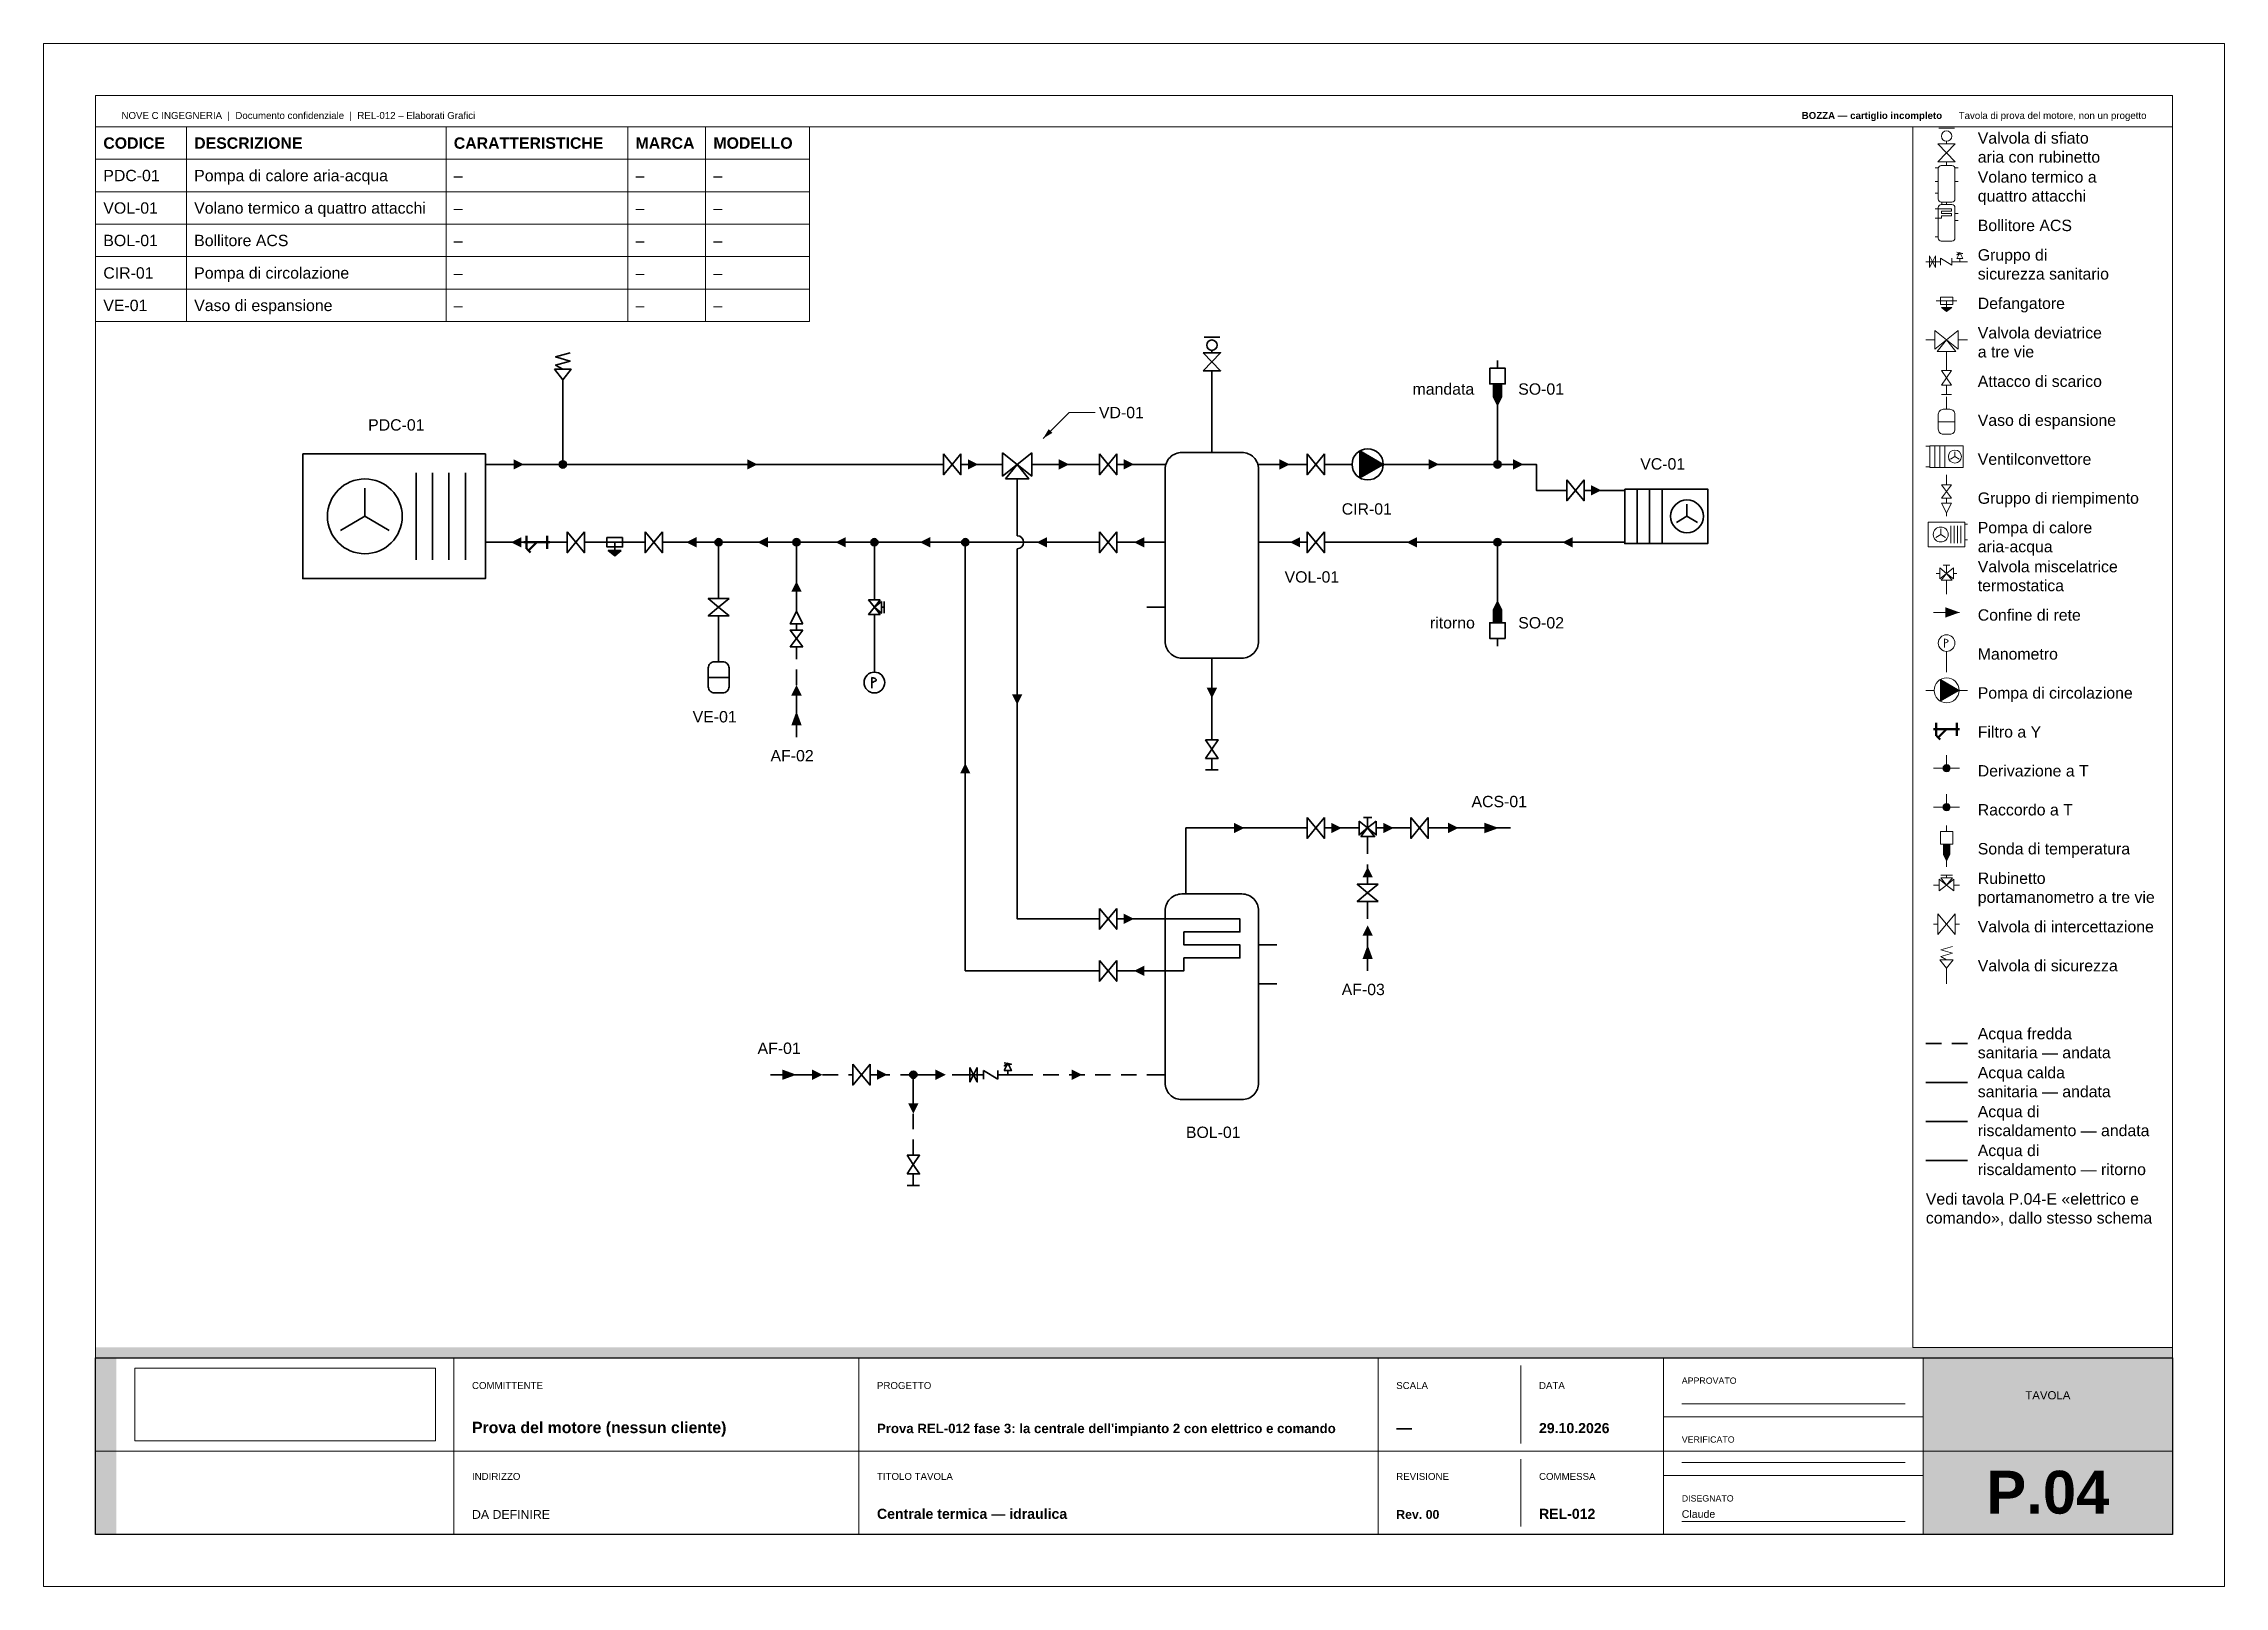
# Paper-space layout 'A3' of a CAD drawing. Header units: millimetres. Extents: x 0 to 420, y 0 to 297.
# The model-space entities are those that its viewports show. They can reach past a viewport. Long polylines and large blocks are cut down to what shows.
import ezdxf
from ezdxf.enums import TextEntityAlignment as Align

# ---------------------------------------------------------------- set-up
doc = ezdxf.new("R2010")
doc.units = ezdxf.units.MM
doc.linetypes.add('NOVEC_TRATTO_3_2', pattern=[5, 3, -2])
doc.layers.add('G-ANNO-NPLT', color=7, linetype='Continuous', lineweight=18, plot=False)
for name, color, linetype, lineweight in [('G-ANNO-TTLB', 7, 'Continuous', 18), ('M-ANNO-IDEN', 7, 'Continuous', 18), ('M-ANNO-LEGN', 7, 'Continuous', 18), ('M-ANNO-SCHD', 7, 'Continuous', 18), ('M-DIAG-EQPM', 7, 'Continuous', 35)]:
    doc.layers.add(name, color=color, linetype=linetype, lineweight=lineweight)
for name, color, linetype, lineweight, true_color in [('M-HWTR-RETN', 142, 'Continuous', 35, 0x2471a3), ('M-HWTR-SPLY', 22, 'Continuous', 35, 0xc0392b), ('P-DOMW-CPIP', 161, 'NOVEC_TRATTO_3_2', 35, 0x5dade2), ('P-DOMW-HPIP', 30, 'Continuous', 35, 0xd68910)]:
    doc.layers.add(name, color=color, linetype=linetype, lineweight=lineweight, true_color=true_color)
doc.styles.add('NOVEC_ARIAL', font='arial.ttf')
doc.styles.add('NOVEC_ARIAL_GRASSETTO', font='arialbd.ttf')
picture_1 = doc.add_image_def('image1.jpg', size_in_pixel=(2961, 716))

# ---------------------------------------------------------------- blocks, each defined once
blk = doc.blocks.new('NoveC_FlowArrow')
h = blk.add_hatch(color=0)
h.dxf.hatch_style = 1
h.paths.add_polyline_path([(0, 0), (-2, 1), (-2, -1)])
blk = doc.blocks.new('NoveC_HeatPumpAirWater')
at = {"color": 0, "linetype": 'Continuous', "lineweight": -2}
for p, q in [((24.224, -6.6), (24.224, -23.4)), ((27.392, -6.6), (27.392, -23.4)), ((30.56, -6.6), (30.56, -23.4)), ((33.728, -6.6), (33.728, -23.4)), ((40, -5), (37.6, -5)), ((14.368, -15), (14.368, -9.6)), ((14.368, -15), (9.688, -17.736)), ((14.368, -15), (19.048, -17.736)), ((40, -20), (37.6, -20))]:
    blk.add_line(p, q, dxfattribs=at)
blk.add_lwpolyline([(2.4, -3), (37.6, -3), (37.6, -27), (2.4, -27)], close=True, dxfattribs=at)
blk.add_circle((14.368, -15), 7.2, dxfattribs=at)
blk = doc.blocks.new('NoveC_TeeBranch')
at = {"linetype": 'Continuous', "lineweight": -2}
h = blk.add_hatch(color=0, dxfattribs=at)
h.dxf.hatch_style = 1
h.paths.add_polyline_path([(1.8, -2.5, 1), (3.2, -2.5, 1)])
at = {"color": 0, "linetype": 'Continuous', "lineweight": -2}
for p, q in [((2.5, 0), (2.5, -2.5)), ((0, -2.5), (5, -2.5))]:
    blk.add_line(p, q, dxfattribs=at)
blk.add_circle((2.5, -2.5), 0.7, dxfattribs=at)
blk = doc.blocks.new('NoveC_NetworkBoundary')
at = {"color": 0, "linetype": 'Continuous', "lineweight": -2}
blk.add_line((0, -2.5), (5, -2.5), dxfattribs=at)
blk = doc.blocks.new('NoveC_DrainConnection')
at = {"color": 0, "linetype": 'Continuous', "lineweight": -2}
for p, q in [((2.5, 0), (2.5, -3)), ((2.5, -6.6), (2.5, -8.8)), ((1.3, -8.8), (3.7, -8.8))]:
    blk.add_line(p, q, dxfattribs=at)
for points in [[(1.3, -3), (3.7, -3), (2.5, -4.8)], [(1.3, -6.6), (3.7, -6.6), (2.5, -4.8)]]:
    blk.add_lwpolyline(points, close=True, dxfattribs=at)
blk = doc.blocks.new('NoveC_DhwCylinder')
at = {"color": 0, "linetype": 'Continuous', "lineweight": -2}
for p, q in [((7.5, 0), (7.5, -2.7)), ((25, -12.5), (21.5, -12.5)), ((25, -20), (21.5, -20)), ((0, -37.5), (3.5, -37.5))]:
    blk.add_line(p, q, dxfattribs=at)
blk.add_lwpolyline([(6.74, -2.7), (18.26, -2.7, -0.414214), (21.5, -5.94), (21.5, -39.06, -0.414214), (18.26, -42.3), (6.74, -42.3, -0.414214), (3.5, -39.06), (3.5, -5.94, -0.414214)], format="xyb", close=True, dxfattribs=at)
blk.add_lwpolyline([(0, -7.5), (7.1, -7.5), (17.9, -7.5), (17.9, -10), (7.1, -10), (7.1, -12.5), (17.9, -12.5), (17.9, -15), (7.1, -15), (7.1, -17.5), (0, -17.5)], dxfattribs=at)
blk = doc.blocks.new('NoveC_MixingValveThermostatic')
at = {"color": 0, "linetype": 'Continuous', "lineweight": -2}
for p, q in [((1.7, -3), (3.3, -3)), ((2.5, -5), (2.5, -3)), ((0, -5), (0.85, -5)), ((2.5, -6.65), (2.5, -10)), ((4.15, -5), (5, -5))]:
    blk.add_line(p, q, dxfattribs=at)
for points in [[(0.85, -3.68), (0.85, -6.32), (2.5, -5)], [(4.15, -3.68), (4.15, -6.32), (2.5, -5)], [(1.18, -6.65), (3.82, -6.65), (2.5, -5)]]:
    blk.add_lwpolyline(points, close=True, dxfattribs=at)
blk = doc.blocks.new('NoveC_BufferFourPort')
at = {"color": 0, "linetype": 'Continuous', "lineweight": -2}
for p, q in [((12.5, 0), (12.5, -2.7)), ((0, -5), (3.5, -5)), ((25, -5), (21.5, -5)), ((0, -20), (3.5, -20)), ((25, -20), (21.5, -20)), ((0, -32.5), (3.5, -32.5)), ((12.5, -45), (12.5, -42.3))]:
    blk.add_line(p, q, dxfattribs=at)
blk.add_lwpolyline([(6.74, -2.7), (18.26, -2.7, -0.414214), (21.5, -5.94), (21.5, -39.06, -0.414214), (18.26, -42.3), (6.74, -42.3, -0.414214), (3.5, -39.06), (3.5, -5.94, -0.414214)], format="xyb", close=True, dxfattribs=at)
blk = doc.blocks.new('NoveC_AirVentWithValve')
at = {"color": 0, "linetype": 'Continuous', "lineweight": -2}
for p, q in [((1, -0.525), (4, -0.525)), ((2.5, -3.05), (2.5, -3.525)), ((2.5, -6.975), (2.5, -7.5))]:
    blk.add_line(p, q, dxfattribs=at)
for points in [[(0.8333, -3.525), (4.1667, -3.525), (2.5, -5.25)], [(0.8333, -6.975), (4.1667, -6.975), (2.5, -5.25)]]:
    blk.add_lwpolyline(points, close=True, dxfattribs=at)
blk.add_circle((2.5, -2.05), 1, dxfattribs=at)
blk = doc.blocks.new('NoveC_FanCoil')
at = {"color": 0, "linetype": 'Continuous', "lineweight": -2}
for p, q in [((0, -2.5), (2, -2.5)), ((4.4, -2.25), (4.4, -12.75)), ((6.8, -2.25), (6.8, -12.75)), ((9.2, -2.25), (9.2, -12.75)), ((14, -7.5), (11.9525, -8.697)), ((14, -7.5), (14, -5.1375)), ((14, -7.5), (16.0475, -8.697)), ((0, -12.5), (2, -12.5))]:
    blk.add_line(p, q, dxfattribs=at)
blk.add_lwpolyline([(2, -2.25), (18, -2.25), (18, -12.75), (2, -12.75)], close=True, dxfattribs=at)
blk.add_circle((14, -7.5), 3.15, dxfattribs=at)
blk = doc.blocks.new('NoveC_ValveSafety')
at = {"color": 0, "linetype": 'Continuous', "lineweight": -2}
blk.add_line((2.5, -10), (2.5, -6.2), dxfattribs=at)
blk.add_lwpolyline([(0.9, -4.2), (4.1, -4.2), (2.5, -6.2)], close=True, dxfattribs=at)
blk.add_lwpolyline([(2.5, -4.2), (1.1, -3.4), (3.9, -2.6), (1.1, -1.8), (3.9, -1)], dxfattribs=at)
blk = doc.blocks.new('NoveC_DivertingValve3way')
at = {"color": 0, "linetype": 'Continuous', "lineweight": -2}
for p, q in [((0, -5), (2.2, -5)), ((5, -7.8), (5, -10)), ((7.8, -5), (10, -5))]:
    blk.add_line(p, q, dxfattribs=at)
for points in [[(2.2, -2.76), (2.2, -7.24), (5, -5)], [(7.8, -2.76), (7.8, -7.24), (5, -5)], [(2.76, -7.8), (7.24, -7.8), (5, -5)]]:
    blk.add_lwpolyline(points, close=True, dxfattribs=at)
blk = doc.blocks.new('NoveC_TemperatureProbe')
at = {"linetype": 'Continuous', "lineweight": -2}
h = blk.add_hatch(color=0, dxfattribs=at)
h.dxf.hatch_style = 1
h.paths.add_polyline_path([(1.75, -4.5), (3.25, -4.5), (3.25, -7), (2.5, -8.5), (1.75, -7)])
at = {"color": 0, "linetype": 'Continuous', "lineweight": -2}
for p, q in [((2.5, 0), (2.5, -1.5)), ((2.5, -8.5), (2.5, -10))]:
    blk.add_line(p, q, dxfattribs=at)
for points in [[(1, -1.5), (4, -1.5), (4, -4.5), (1, -4.5)], [(1.75, -4.5), (3.25, -4.5), (3.25, -7), (2.5, -8.5), (1.75, -7)]]:
    blk.add_lwpolyline(points, close=True, dxfattribs=at)
blk = doc.blocks.new('NoveC_ExpansionConnection')
at = {"color": 0, "linetype": 'Continuous', "lineweight": -2}
for p, q in [((2.5, 0), (2.5, -3)), ((0.5, -6), (4.5, -6))]:
    blk.add_line(p, q, dxfattribs=at)
blk.add_lwpolyline([(1.7, -3), (3.3, -3, -0.414214), (4.5, -4.2), (4.5, -7.8, -0.414214), (3.3, -9), (1.7, -9, -0.414214), (0.5, -7.8), (0.5, -4.2, -0.414214)], format="xyb", close=True, dxfattribs=at)
blk = doc.blocks.new('NoveC_FillingUnit')
at = {"color": 0, "linetype": 'Continuous', "lineweight": -2}
for p, q in [((2.5, 0), (2.5, -2.4)), ((2.5, -5.6), (2.5, -6.8)), ((2.5, -9.2), (2.5, -10))]:
    blk.add_line(p, q, dxfattribs=at)
for points in [[(1.3, -2.4), (3.7, -2.4), (2.5, -4)], [(1.3, -5.6), (3.7, -5.6), (2.5, -4)], [(1.3, -6.8), (3.7, -6.8), (2.5, -9.2)]]:
    blk.add_lwpolyline(points, close=True, dxfattribs=at)
blk = doc.blocks.new('NoveC_PressureGauge')
at = {"color": 0, "linetype": 'Continuous', "lineweight": -2}
blk.add_line((2.5, -10), (2.5, -5), dxfattribs=at)
blk.add_circle((2.5, -3), 2, dxfattribs=at)
blk = doc.blocks.new('NoveC_PressureGauge_Lettera')
at = {"color": 0, "linetype": 'Continuous', "lineweight": -2}
blk.add_line((-0.5, 1), (-0.5, -1.1), dxfattribs=at)
blk.add_lwpolyline([(-0.5, 1), (-0.24, 0.92), (-0.03, 0.83), (0.14, 0.75), (0.26, 0.67), (0.33, 0.58), (0.35, 0.5), (0.33, 0.42), (0.26, 0.33), (0.14, 0.25), (-0.03, 0.17), (-0.24, 0.08), (-0.5, 0)], dxfattribs=at)
blk = doc.blocks.new('NoveC_TeeJunction')
at = {"linetype": 'Continuous', "lineweight": -2}
h = blk.add_hatch(color=0, dxfattribs=at)
h.dxf.hatch_style = 1
h.paths.add_polyline_path([(1.8, -2.5, 1), (3.2, -2.5, 1)])
at = {"color": 0, "linetype": 'Continuous', "lineweight": -2}
for p, q in [((2.5, 0), (2.5, -2.5)), ((0, -2.5), (5, -2.5))]:
    blk.add_line(p, q, dxfattribs=at)
blk.add_circle((2.5, -2.5), 0.7, dxfattribs=at)
blk = doc.blocks.new('NoveC_ValveIsolation')
at = {"color": 0, "linetype": 'Continuous', "lineweight": -2}
for p, q in [((0, -2.5), (0.8333, -2.5)), ((4.1667, -2.5), (5, -2.5))]:
    blk.add_line(p, q, dxfattribs=at)
for points in [[(0.8333, -0.5), (0.8333, -4.5), (2.5, -2.5)], [(4.1667, -0.5), (4.1667, -4.5), (2.5, -2.5)]]:
    blk.add_lwpolyline(points, close=True, dxfattribs=at)
blk = doc.blocks.new('NoveC_DirtSeparator')
at = {"linetype": 'Continuous', "lineweight": -2}
h = blk.add_hatch(color=0, dxfattribs=at)
h.dxf.hatch_style = 1
h.paths.add_polyline_path([(1.25, -6.6), (3.75, -6.6), (2.5, -7.6)])
at = {"color": 0, "linetype": 'Continuous', "lineweight": -2}
for p, q in [((0, -5), (5, -5)), ((2.5, -5), (2.5, -7.6))]:
    blk.add_line(p, q, dxfattribs=at)
for points in [[(1, -4.1), (4, -4.1), (4, -5.9), (1, -5.9)], [(1.25, -6.6), (3.75, -6.6), (2.5, -7.6)]]:
    blk.add_lwpolyline(points, close=True, dxfattribs=at)
blk = doc.blocks.new('NoveC_Strainer')
at = {"color": 0, "linetype": 'Continuous', "lineweight": -2}
for p, q in [((0, -2.5), (5, -2.5)), ((0.5, -1.25), (0.5, -3.75)), ((0.5464, -3.7464), (1.2536, -4.4536)), ((2.5, -2.5), (0.9, -4.1)), ((4.5, -1.25), (4.5, -3.75))]:
    blk.add_line(p, q, dxfattribs=at)
blk = doc.blocks.new('NoveC_PumpCirculator')
at = {"linetype": 'Continuous', "lineweight": -2}
h = blk.add_hatch(color=0, dxfattribs=at)
h.dxf.hatch_style = 1
h.paths.add_polyline_path([(3.5, -2.402), (3.5, -7.598), (8, -5)])
at = {"color": 0, "linetype": 'Continuous', "lineweight": -2}
for p, q in [((0, -5), (2, -5)), ((8, -5), (10, -5))]:
    blk.add_line(p, q, dxfattribs=at)
blk.add_lwpolyline([(3.5, -2.402), (3.5, -7.598), (8, -5)], close=True, dxfattribs=at)
blk.add_circle((5, -5), 3, dxfattribs=at)
blk = doc.blocks.new('NoveC_ValveGaugeCock3way')
at = {"color": 0, "linetype": 'Continuous', "lineweight": -2}
for p, q in [((0, -2.5), (1.1, -2.5)), ((1.38, -0.6), (3.62, -0.6)), ((2.5, -1.1), (2.5, -0.6)), ((3.9, -2.5), (5, -2.5))]:
    blk.add_line(p, q, dxfattribs=at)
for points in [[(1.1, -1.38), (1.1, -3.62), (2.5, -2.5)], [(1.38, -1.1), (3.62, -1.1), (2.5, -2.5)], [(3.9, -1.38), (3.9, -3.62), (2.5, -2.5)]]:
    blk.add_lwpolyline(points, close=True, dxfattribs=at)
blk = doc.blocks.new('NoveC_DhwSafetyGroup')
at = {"color": 0, "linetype": 'Continuous', "lineweight": -2}
for p, q in [((0, -2.5), (3.5, -2.5)), ((3.5, -1.66), (3.5, -3.34)), ((3.5, -1.66), (6.3, -3.34)), ((6.3, -1.66), (6.3, -3.34)), ((6.3, -2.5), (10, -2.5)), ((8.2, -2.5), (8.2, -1.7))]:
    blk.add_line(p, q, dxfattribs=at)
for points in [[(0.9, -1.1), (0.9, -3.9), (1.6, -2.5)], [(2.3, -1.1), (2.3, -3.9), (1.6, -2.5)], [(7.5, -1.7), (8.9, -1.7), (8.2, -0.3)]]:
    blk.add_lwpolyline(points, close=True, dxfattribs=at)
blk.add_lwpolyline([(8.2, -0.3), (7.5, -0.8), (8.9, -0.5), (7.5, -0.2)], dxfattribs=at)

msp = doc.modelspace()

# ---------------------------------------------------------------- linework, layer by layer
at = {"layer": 'M-ANNO-IDEN'}
for p, q in [((192.5, 221), (197.5, 226)), ((197.5, 226), (202.5, 226))]:
    msp.add_line(p, q, dxfattribs=at)
msp.add_solid([(192.5, 221), (193.5607, 222.7678), (194.2678, 222.0607)], dxfattribs=at)
at = {"layer": 'M-ANNO-LEGN', "color": 161, "linetype": 'NOVEC_TRATTO_3_2', "lineweight": 35, "true_color": 0x5dade2}
msp.add_line((362.5, 104.5), (370.5, 104.5), dxfattribs=at)
at = {"layer": 'M-ANNO-LEGN', "color": 30, "linetype": 'Continuous', "lineweight": 35, "true_color": 0xd68910}
msp.add_line((362.5, 97), (370.5, 97), dxfattribs=at)
at = {"layer": 'M-ANNO-LEGN', "color": 22, "linetype": 'Continuous', "lineweight": 35, "true_color": 0xc0392b}
msp.add_line((362.5, 89.5), (370.5, 89.5), dxfattribs=at)
at = {"layer": 'M-ANNO-LEGN', "color": 142, "linetype": 'Continuous', "lineweight": 35, "true_color": 0x2471a3}
msp.add_line((362.5, 82), (370.5, 82), dxfattribs=at)
at = {"layer": 'M-ANNO-LEGN'}
msp.add_lwpolyline([(360, 281), (410, 281), (410, 46), (360, 46)], close=True, dxfattribs=at)
at = {"layer": 'M-ANNO-SCHD'}
for p, q in [((10, 281), (147.5, 281)), ((10, 281), (10, 243.5)), ((27.5, 281), (27.5, 243.5)), ((77.5, 281), (77.5, 243.5)), ((112.5, 281), (112.5, 243.5)), ((127.5, 281), (127.5, 243.5)), ((147.5, 281), (147.5, 243.5)), ((10, 274.75), (147.5, 274.75)), ((10, 268.5), (147.5, 268.5)), ((10, 262.25), (147.5, 262.25)), ((10, 256), (147.5, 256)), ((10, 249.75), (147.5, 249.75)), ((10, 243.5), (147.5, 243.5))]:
    msp.add_line(p, q, dxfattribs=at)
at = {"layer": 'M-HWTR-RETN', "flags": 128}
for points in [[(92.5, 201), (87.5, 201)], [(100, 201), (97.5, 201)], [(107.5, 201), (105, 201)], [(115, 201), (112.5, 201)], [(127.5, 201), (120, 201)], [(130, 198.5), (130, 191)], [(142.5, 201), (132.5, 201)], [(145, 188.5), (145, 198.5)], [(157.5, 201), (147.5, 201)], [(160, 198.5), (160, 191)], [(175, 201), (162.5, 201)], [(202.5, 118.5), (177.5, 118.5), (177.5, 198.5)], [(202.5, 201), (180, 201)], [(212.5, 201), (207.5, 201)], [(242.5, 201), (237.5, 201)], [(277.5, 201), (247.5, 201)], [(280, 198.5), (280, 191)], [(302.5, 201), (282.5, 201)], [(130, 186), (130, 181)], [(160, 186), (160, 181)], [(212.5, 118.5), (207.5, 118.5)]]:
    msp.add_lwpolyline(points, dxfattribs=at)
at = {"layer": 'M-HWTR-SPLY', "flags": 128}
for points in [[(225, 221), (225, 233.5)], [(100, 218.5), (100, 228.5)], [(280, 218.5), (280, 226)], [(87.5, 216), (97.5, 216)], [(102.5, 216), (172.5, 216)], [(177.5, 216), (182.5, 216)], [(192.5, 216), (202.5, 216)], [(207.5, 216), (212.5, 216)], [(237.5, 216), (242.5, 216)], [(247.5, 216), (250, 216)], [(260, 216), (277.5, 216)], [(282.5, 216), (287.5, 216), (287.5, 211), (292.5, 211)], [(187.5, 211), (187.5, 202.25)], [(297.5, 211), (302.5, 211)], [(187.5, 199.75), (187.5, 128.5), (202.5, 128.5)], [(225, 176), (225, 166)], [(207.5, 128.5), (212.5, 128.5)]]:
    msp.add_lwpolyline(points, dxfattribs=at)
at = {"layer": 'M-HWTR-SPLY', "linetype": 'Continuous'}
msp.add_arc((187.5, 201), 1.25, 270, 90, dxfattribs=at)
at = {"layer": 'P-DOMW-CPIP', "flags": 128}
for points in [[(145, 168.5), (145, 178.5)], [(255, 136), (255, 141)], [(255, 123.5), (255, 131)], [(145, 98.5), (155, 98.5)], [(160, 98.5), (165, 98.5)], [(170, 98.5), (177.5, 98.5)], [(187.5, 98.5), (212.5, 98.5)], [(167.5, 96), (167.5, 86)]]:
    msp.add_lwpolyline(points, dxfattribs=at)
at = {"layer": 'P-DOMW-HPIP', "flags": 128}
for points in [[(220, 136), (220, 146), (242.5, 146)], [(247.5, 146), (252.5, 146)], [(257.5, 146), (262.5, 146)], [(267.5, 146), (277.5, 146)]]:
    msp.add_lwpolyline(points, dxfattribs=at)

# ---------------------------------------------------------------- block references
at = {"layer": 'M-ANNO-LEGN', "lineweight": 18}
for name, p in [('NoveC_AirVentWithValve', (364, 281.25)), ('NoveC_NetworkBoundary', (364, 190)), ('NoveC_TeeBranch', (364, 160)), ('NoveC_TeeJunction', (364, 152.5)), ('NoveC_ValveGaugeCock3way', (364, 137.5)), ('NoveC_ValveIsolation', (364, 130))]:
    msp.add_blockref(name, p, dxfattribs=at)
for name, p, xscale, yscale in [('NoveC_BufferFourPort', (364.27778, 274), 0.17777777777777778, 0.17777777777777778), ('NoveC_DhwCylinder', (364.27778, 266.5), 0.17777777777777778, 0.17777777777777778), ('NoveC_DhwSafetyGroup', (362.5, 257), 0.8, 0.8), ('NoveC_DirtSeparator', (364.5, 251.5), 0.8, 0.8), ('NoveC_DivertingValve3way', (362.5, 244), 0.8, 0.8), ('NoveC_DrainConnection', (364.5, 236.5), 0.8, 0.8), ('NoveC_ExpansionConnection', (364.5, 229), 0.8, 0.8), ('NoveC_FanCoil', (362.5, 220.5), 0.4, 0.4), ('NoveC_FillingUnit', (364.5, 214), 0.8, 0.8), ('NoveC_HeatPumpAirWater', (362.5, 205.5), 0.2, 0.2), ('NoveC_MixingValveThermostatic', (364.5, 199), 0.8, 0.8), ('NoveC_PressureGauge', (364.5, 184), 0.8, 0.8), ('NoveC_PressureGauge_Lettera', (366.5, 181.6), 0.8, 0.8), ('NoveC_PumpCirculator', (362.5, 176.5), 0.8, 0.8), ('NoveC_TemperatureProbe', (364.5, 146.5), 0.8, 0.8), ('NoveC_ValveSafety', (364.5, 124), 0.8, 0.8)]:
    msp.add_blockref(name, p, dxfattribs=dict(at, xscale=xscale, yscale=yscale))
at = {"layer": 'M-ANNO-LEGN', "lineweight": 50}
msp.add_blockref('NoveC_Strainer', (364, 167.5), dxfattribs=at)
at = {"layer": 'M-DIAG-EQPM'}
for name, p in [('NoveC_AirVentWithValve', (222.5, 241)), ('NoveC_ValveSafety', (97.5, 238.5)), ('NoveC_TemperatureProbe', (277.5, 236)), ('NoveC_TeeBranch', (97.5, 218.5)), ('NoveC_BufferFourPort', (212.5, 221)), ('NoveC_PumpCirculator', (250, 221)), ('NoveC_TeeBranch', (277.5, 218.5)), ('NoveC_HeatPumpAirWater', (47.5, 221)), ('NoveC_ValveIsolation', (172.5, 218.5)), ('NoveC_DivertingValve3way', (182.5, 221)), ('NoveC_ValveIsolation', (202.5, 218.5)), ('NoveC_ValveIsolation', (242.5, 218.5)), ('NoveC_ValveIsolation', (292.5, 213.5)), ('NoveC_FanCoil', (302.5, 213.5)), ('NoveC_ValveIsolation', (100, 203.5)), ('NoveC_ValveIsolation', (115, 203.5)), ('NoveC_ValveIsolation', (202.5, 203.5)), ('NoveC_ValveIsolation', (242.5, 203.5)), ('NoveC_ExpansionConnection', (127.5, 181)), ('NoveC_PressureGauge_Lettera', (160, 174)), ('NoveC_DrainConnection', (222.5, 166)), ('NoveC_ValveIsolation', (242.5, 148.5)), ('NoveC_MixingValveThermostatic', (252.5, 151)), ('NoveC_ValveIsolation', (262.5, 148.5)), ('NoveC_DhwCylinder', (212.5, 136)), ('NoveC_ValveIsolation', (202.5, 131)), ('NoveC_ValveIsolation', (202.5, 121)), ('NoveC_DhwSafetyGroup', (177.5, 101)), ('NoveC_NetworkBoundary', (140, 101)), ('NoveC_ValveIsolation', (155, 101)), ('NoveC_DrainConnection', (165, 86))]:
    msp.add_blockref(name, p, dxfattribs=at)
at = {"layer": 'M-DIAG-EQPM', "lineweight": 50}
msp.add_blockref('NoveC_Strainer', (92.5, 203.5), dxfattribs=at)
at = {"layer": 'M-DIAG-EQPM'}
for name, p, xscale in [('NoveC_DirtSeparator', (112.5, 206), -1), ('NoveC_FlowArrow', (369, 187.5), 1.375), ('NoveC_FlowArrow', (280.25, 146), 1.375), ('NoveC_NetworkBoundary', (282.5, 148.5), -1), ('NoveC_FlowArrow', (145, 98.5), 1.375)]:
    msp.add_blockref(name, p, dxfattribs=dict(at, xscale=xscale))
for name, p, rotation in [('NoveC_TeeBranch', (132.5, 198.5), 180), ('NoveC_TeeBranch', (147.5, 198.5), 180), ('NoveC_TeeBranch', (162.5, 198.5), 180), ('NoveC_TeeJunction', (180, 198.5), 180), ('NoveC_TeeBranch', (282.5, 198.5), 180), ('NoveC_ValveIsolation', (132.5, 191), 270), ('NoveC_ValveGaugeCock3way', (162.5, 191), 270), ('NoveC_TemperatureProbe', (282.5, 181), 180), ('NoveC_FillingUnit', (147.5, 178.5), 180), ('NoveC_PressureGauge', (162.5, 171), 180), ('NoveC_ValveIsolation', (257.5, 136), 270), ('NoveC_TeeBranch', (170, 96), 180)]:
    msp.add_blockref(name, p, dxfattribs=dict(at, rotation=rotation))
for name, p, xscale, rotation in [('NoveC_FlowArrow', (145, 168.5), 1.375, 90), ('NoveC_NetworkBoundary', (147.5, 163.5), -1, 270), ('NoveC_FlowArrow', (255, 123.5), 1.375, 90), ('NoveC_NetworkBoundary', (257.5, 118.5), -1, 270)]:
    msp.add_blockref(name, p, dxfattribs=dict(at, xscale=xscale, rotation=rotation))
at = {"layer": 'M-HWTR-RETN'}
for p, rotation in [((90, 201), 180), ((123.75, 201), 180), ((137.5, 201), 180), ((152.5, 201), 180), ((168.75, 201), 180), ((191.25, 201), 180), ((210, 201), 180), ((240, 201), 180), ((262.5, 201), 180), ((292.5, 201), 180), ((145, 193.5), 90), ((177.5, 158.5), 90), ((210, 118.5), 180)]:
    msp.add_blockref('NoveC_FlowArrow', p, dxfattribs=dict(at, rotation=rotation))
at = {"layer": 'M-HWTR-SPLY'}
for p in [(92.5, 216), (137.5, 216), (180, 216), (197.5, 216), (210, 216), (240, 216), (268.75, 216), (285, 216), (300, 211), (210, 128.5)]:
    msp.add_blockref('NoveC_FlowArrow', p, dxfattribs=at)
at = {"layer": 'M-HWTR-SPLY', "rotation": 270}
for p in [(225, 171), (187.5, 169.75)]:
    msp.add_blockref('NoveC_FlowArrow', p, dxfattribs=at)
at = {"layer": 'P-DOMW-CPIP'}
for p, rotation in [((145, 173.5), 90), ((255, 138.5), 90), ((255, 127.25), 90), ((167.5, 91), 270)]:
    msp.add_blockref('NoveC_FlowArrow', p, dxfattribs=dict(at, rotation=rotation))
for p in [(150, 98.5), (162.5, 98.5), (173.75, 98.5), (200, 98.5)]:
    msp.add_blockref('NoveC_FlowArrow', p, dxfattribs=at)
at = {"layer": 'P-DOMW-HPIP'}
for p in [(231.25, 146), (250, 146), (260, 146), (272.5, 146)]:
    msp.add_blockref('NoveC_FlowArrow', p, dxfattribs=at)

# ---------------------------------------------------------------- texts
at = {"layer": 'M-ANNO-IDEN', "style": 'NOVEC_ARIAL'}
for s, p in [('mandata', (263.64607, 229.4125)), ('SO-01', (284, 229.4125)), ('VD-01', (203.25, 224.88875)), ('PDC-01', (62.5, 222.5)), ('VC-01', (307.5, 215)), ('CIR-01', (250, 206.325)), ('VOL-01', (239, 193.2375)), ('ritorno', (267.00205, 184.4125)), ('SO-02', (284, 184.4125)), ('VE-01', (125, 166.325)), ('AF-02', (140, 158.825)), ('ACS-01', (275, 150)), ('AF-03', (250, 113.825)), ('AF-01', (137.5, 102.5)), ('BOL-01', (220, 86.325))]:
    msp.add_text(s, height=2.1844, dxfattribs=at).set_placement(p)
at = {"layer": 'M-ANNO-LEGN', "style": 'NOVEC_ARIAL'}
for s, p in [('Valvola di sfiato', (372.5, 277.7381)), ('aria con rubinetto', (372.5, 274.0869)), ('Volano termico a', (372.5, 270.2381)), ('quattro attacchi', (372.5, 266.5869)), ('Bollitore ACS', (372.5, 260.9125)), ('Gruppo di', (372.5, 255.2381)), ('sicurezza sanitario', (372.5, 251.5869)), ('Defangatore', (372.5, 245.9125)), ('Valvola deviatrice', (372.5, 240.2381)), ('a tre vie', (372.5, 236.5869)), ('Attacco di scarico', (372.5, 230.9125)), ('Vaso di espansione', (372.5, 223.4125)), ('Ventilconvettore', (372.5, 215.9125)), ('Gruppo di riempimento', (372.5, 208.4125)), ('Pompa di calore', (372.5, 202.7381)), ('Valvola miscelatrice', (372.5, 195.2381)), ('aria-acqua', (372.5, 199.0869)), ('termostatica', (372.5, 191.5869)), ('Confine di rete', (372.5, 185.9125)), ('Manometro', (372.5, 178.4125)), ('Pompa di circolazione', (372.5, 170.9125)), ('Filtro a Y', (372.5, 163.4125)), ('Derivazione a T', (372.5, 155.9125)), ('Raccordo a T', (372.5, 148.4125)), ('Sonda di temperatura', (372.5, 140.9125)), ('Rubinetto', (372.5, 135.2381)), ('portamanometro a tre vie', (372.5, 131.5869)), ('Valvola di intercettazione', (372.5, 125.9125)), ('Valvola di sicurezza', (372.5, 118.4125)), ('Acqua fredda', (372.5, 105.3256)), ('sanitaria — andata', (372.5, 101.6744)), ('Acqua calda', (372.5, 97.8256)), ('Acqua di', (372.5, 90.3256)), ('sanitaria — andata', (372.5, 94.1744)), ('riscaldamento — andata', (372.5, 86.6744)), ('Acqua di', (372.5, 82.8256)), ('riscaldamento — ritorno', (372.5, 79.1744)), ('Vedi tavola P.04-E «elettrico e', (362.5, 73.5)), ('comando», dallo stesso schema', (362.5, 69.84875))]:
    msp.add_text(s, height=2.1844, dxfattribs=at).set_placement(p)
at = {"layer": 'M-ANNO-SCHD'}
for s, style, p in [('CODICE', 'NOVEC_ARIAL_GRASSETTO', (11.5, 276.76375)), ('DESCRIZIONE', 'NOVEC_ARIAL_GRASSETTO', (29, 276.76375)), ('CARATTERISTICHE', 'NOVEC_ARIAL_GRASSETTO', (79, 276.76375)), ('MARCA', 'NOVEC_ARIAL_GRASSETTO', (114, 276.76375)), ('MODELLO', 'NOVEC_ARIAL_GRASSETTO', (129, 276.76375)), ('PDC-01', 'NOVEC_ARIAL', (11.5, 270.51375)), ('Pompa di calore aria-acqua', 'NOVEC_ARIAL', (29, 270.51375)), ('–', 'NOVEC_ARIAL', (79, 270.51375)), ('–', 'NOVEC_ARIAL', (114, 270.51375)), ('–', 'NOVEC_ARIAL', (129, 270.51375)), ('VOL-01', 'NOVEC_ARIAL', (11.5, 264.26375)), ('Volano termico a quattro attacchi', 'NOVEC_ARIAL', (29, 264.26375)), ('–', 'NOVEC_ARIAL', (79, 264.26375)), ('–', 'NOVEC_ARIAL', (114, 264.26375)), ('–', 'NOVEC_ARIAL', (129, 264.26375)), ('BOL-01', 'NOVEC_ARIAL', (11.5, 258.01375)), ('Bollitore ACS', 'NOVEC_ARIAL', (29, 258.01375)), ('–', 'NOVEC_ARIAL', (79, 258.01375)), ('–', 'NOVEC_ARIAL', (114, 258.01375)), ('–', 'NOVEC_ARIAL', (129, 258.01375)), ('CIR-01', 'NOVEC_ARIAL', (11.5, 251.76375)), ('Pompa di circolazione', 'NOVEC_ARIAL', (29, 251.76375)), ('–', 'NOVEC_ARIAL', (79, 251.76375)), ('–', 'NOVEC_ARIAL', (114, 251.76375)), ('–', 'NOVEC_ARIAL', (129, 251.76375)), ('Vaso di espansione', 'NOVEC_ARIAL', (29, 245.51375)), ('VE-01', 'NOVEC_ARIAL', (11.5, 245.51375)), ('–', 'NOVEC_ARIAL', (79, 245.51375)), ('–', 'NOVEC_ARIAL', (114, 245.51375)), ('–', 'NOVEC_ARIAL', (129, 245.51375))]:
    msp.add_text(s, height=2.1844, dxfattribs=dict(at, style=style)).set_placement(p)

psp = doc.layouts.new('A3')

# ---------------------------------------------------------------- hatches: boundary and pattern name
at = {"layer": 'G-ANNO-TTLB', "true_color": 0x2abfbf}
h = psp.add_hatch(color=133, dxfattribs=at)
h.dxf.hatch_style = 1
h.paths.add_polyline_path([(10, 46), (410, 46), (410, 44), (10, 44)])
at = {"layer": 'G-ANNO-TTLB', "true_color": 0x1c2e4a}
h = psp.add_hatch(color=159, dxfattribs=at)
h.dxf.hatch_style = 1
h.paths.add_polyline_path([(10, 44), (14, 44), (14, 10), (10, 10)])
at = {"layer": 'G-ANNO-TTLB', "true_color": 0x2abfbf}
h = psp.add_hatch(color=133, dxfattribs=at)
h.dxf.hatch_style = 1
h.paths.add_polyline_path([(362, 46), (410, 46), (410, 44), (362, 44)])
at = {"layer": 'G-ANNO-TTLB', "true_color": 0x1c2e4a}
h = psp.add_hatch(color=159, dxfattribs=at)
h.dxf.hatch_style = 1
h.paths.add_polyline_path([(362, 44), (410, 44), (410, 10), (362, 10)])

# ---------------------------------------------------------------- linework, layer by layer
at = {"layer": 'G-ANNO-TTLB', "color": 254, "lineweight": 9, "true_color": 0xe0e0e0}
for p, q in [((14, 281), (406, 281)), ((79, 10), (79, 44)), ((284.5, 27.5), (284.5, 42.5)), ((315.5, 35.167), (358.5, 35.167)), ((312, 32.667), (362, 32.667)), ((284.5, 11.5), (284.5, 24.5)), ((312, 21.333), (362, 21.333)), ((315.5, 23.833), (358.5, 23.833)), ((315.5, 12.5), (358.5, 12.5))]:
    psp.add_line(p, q, dxfattribs=at)
at = {"layer": 'G-ANNO-TTLB', "color": 159, "lineweight": 15, "true_color": 0x1c2e4a}
for p, q in [((79, 10), (79, 44)), ((157, 10), (157, 44)), ((257, 10), (257, 44)), ((312, 10), (312, 44)), ((362, 10), (362, 44))]:
    psp.add_line(p, q, dxfattribs=at)
at = {"layer": 'G-ANNO-TTLB', "color": 254, "lineweight": 15, "true_color": 0xe0e0e0}
psp.add_line((10, 26), (410, 26), dxfattribs=at)
at = {"layer": 'G-ANNO-TTLB', "color": 159, "lineweight": 18, "true_color": 0x1c2e4a}
psp.add_lwpolyline([(10, 287), (410, 287), (410, 10), (10, 10)], close=True, dxfattribs=at)
at = {"layer": 'G-ANNO-TTLB', "color": 159, "lineweight": 30, "true_color": 0x1c2e4a}
psp.add_lwpolyline([(10, 44), (410, 44), (410, 10), (10, 10)], close=True, dxfattribs=at)

# ---------------------------------------------------------------- texts
at = {"layer": 'G-ANNO-TTLB', "color": 253, "true_color": 0x999999, "style": 'NOVEC_ARIAL'}
for s, height, p in [('NOVE C INGEGNERIA  |  Documento confidenziale  |  REL-012 – Elaborati Grafici', 1.3349, (15, 282.5)), ('COMMITTENTE', 1.3349, (82.5, 38)), ('PROGETTO', 1.3349, (160.5, 38)), ('SCALA', 1.3349, (260.5, 38)), ('DATA', 1.3349, (288, 38)), ('APPROVATO', 1.2136, (315.5, 39)), ('VERIFICATO', 1.2136, (315.5, 27.667)), ('INDIRIZZO', 1.3349, (82.5, 20.5)), ('TITOLO TAVOLA', 1.3349, (160.5, 20.5)), ('REVISIONE', 1.3349, (260.5, 20.5)), ('COMMESSA', 1.3349, (288, 20.5)), ('DISEGNATO', 1.2136, (315.5, 16.333))]:
    psp.add_text(s, height=height, dxfattribs=at).set_placement(p)
at = {"layer": 'G-ANNO-TTLB', "color": 59, "true_color": 0x2d2d2d, "style": 'NOVEC_ARIAL_GRASSETTO'}
psp.add_text('BOZZA — cartiglio incompleto', height=1.3349, dxfattribs=at).set_placement((365.636, 282.5), align=Align.RIGHT)
at = {"layer": 'G-ANNO-TTLB', "color": 253, "true_color": 0x999999, "style": 'NOVEC_ARIAL'}
psp.add_text('Tavola di prova del motore, non un progetto', height=1.3349, dxfattribs=at).set_placement((405, 282.5), align=Align.RIGHT)
at = {"layer": 'G-ANNO-TTLB', "color": 255, "true_color": 0xffffff, "transparency": 33554559, "style": 'NOVEC_ARIAL'}
psp.add_text('TAVOLA', height=1.5777, dxfattribs=at).set_placement((386, 36), align=Align.CENTER)
at = {"layer": 'G-ANNO-TTLB', "color": 59, "true_color": 0x2d2d2d}
for s, height, style, p in [('Prova del motore (nessun cliente)', 2.1844, 'NOVEC_ARIAL_GRASSETTO', (82.5, 29.5)), ("Prova REL-012 fase 3: la centrale dell'impianto 2 con elettrico e comando", 1.8203, 'NOVEC_ARIAL_GRASSETTO', (160.5, 29.5)), ('—', 2.184, 'NOVEC_ARIAL_GRASSETTO', (260.5, 29.5)), ('29.10.2026', 1.9417, 'NOVEC_ARIAL_GRASSETTO', (288, 29.5)), ('DA DEFINIRE', 1.6989, 'NOVEC_ARIAL', (82.5, 13)), ('Centrale termica — idraulica', 1.9417, 'NOVEC_ARIAL_GRASSETTO', (160.5, 13)), ('Rev. 00', 1.6989, 'NOVEC_ARIAL_GRASSETTO', (260.5, 13)), ('REL-012', 1.9417, 'NOVEC_ARIAL_GRASSETTO', (288, 13)), ('Claude', 1.4563, 'NOVEC_ARIAL', (315.5, 13.2))]:
    psp.add_text(s, height=height, dxfattribs=dict(at, style=style)).set_placement(p)
at = {"layer": 'G-ANNO-TTLB', "color": 255, "true_color": 0xffffff, "style": 'NOVEC_ARIAL_GRASSETTO'}
psp.add_text('P.04', height=8.2521, dxfattribs=at).set_placement((386, 14), align=Align.CENTER)

# ---------------------------------------------------------------- pictures from other files: only their frames are drawn
at = {"layer": 'G-ANNO-TTLB'}
image = psp.add_image(picture_1, insert=(17.552, 28), size_in_units=(57.896, 14), dxfattribs=at)

# ---------------------------------------------------------------- viewports
at = {"layer": 'G-ANNO-NPLT'}
psp.add_viewport(center=(210, 148.5), size=(420, 297), view_center_point=(210, 148.5), view_height=297, dxfattribs=at)

doc.saveas('drawing.dxf')
